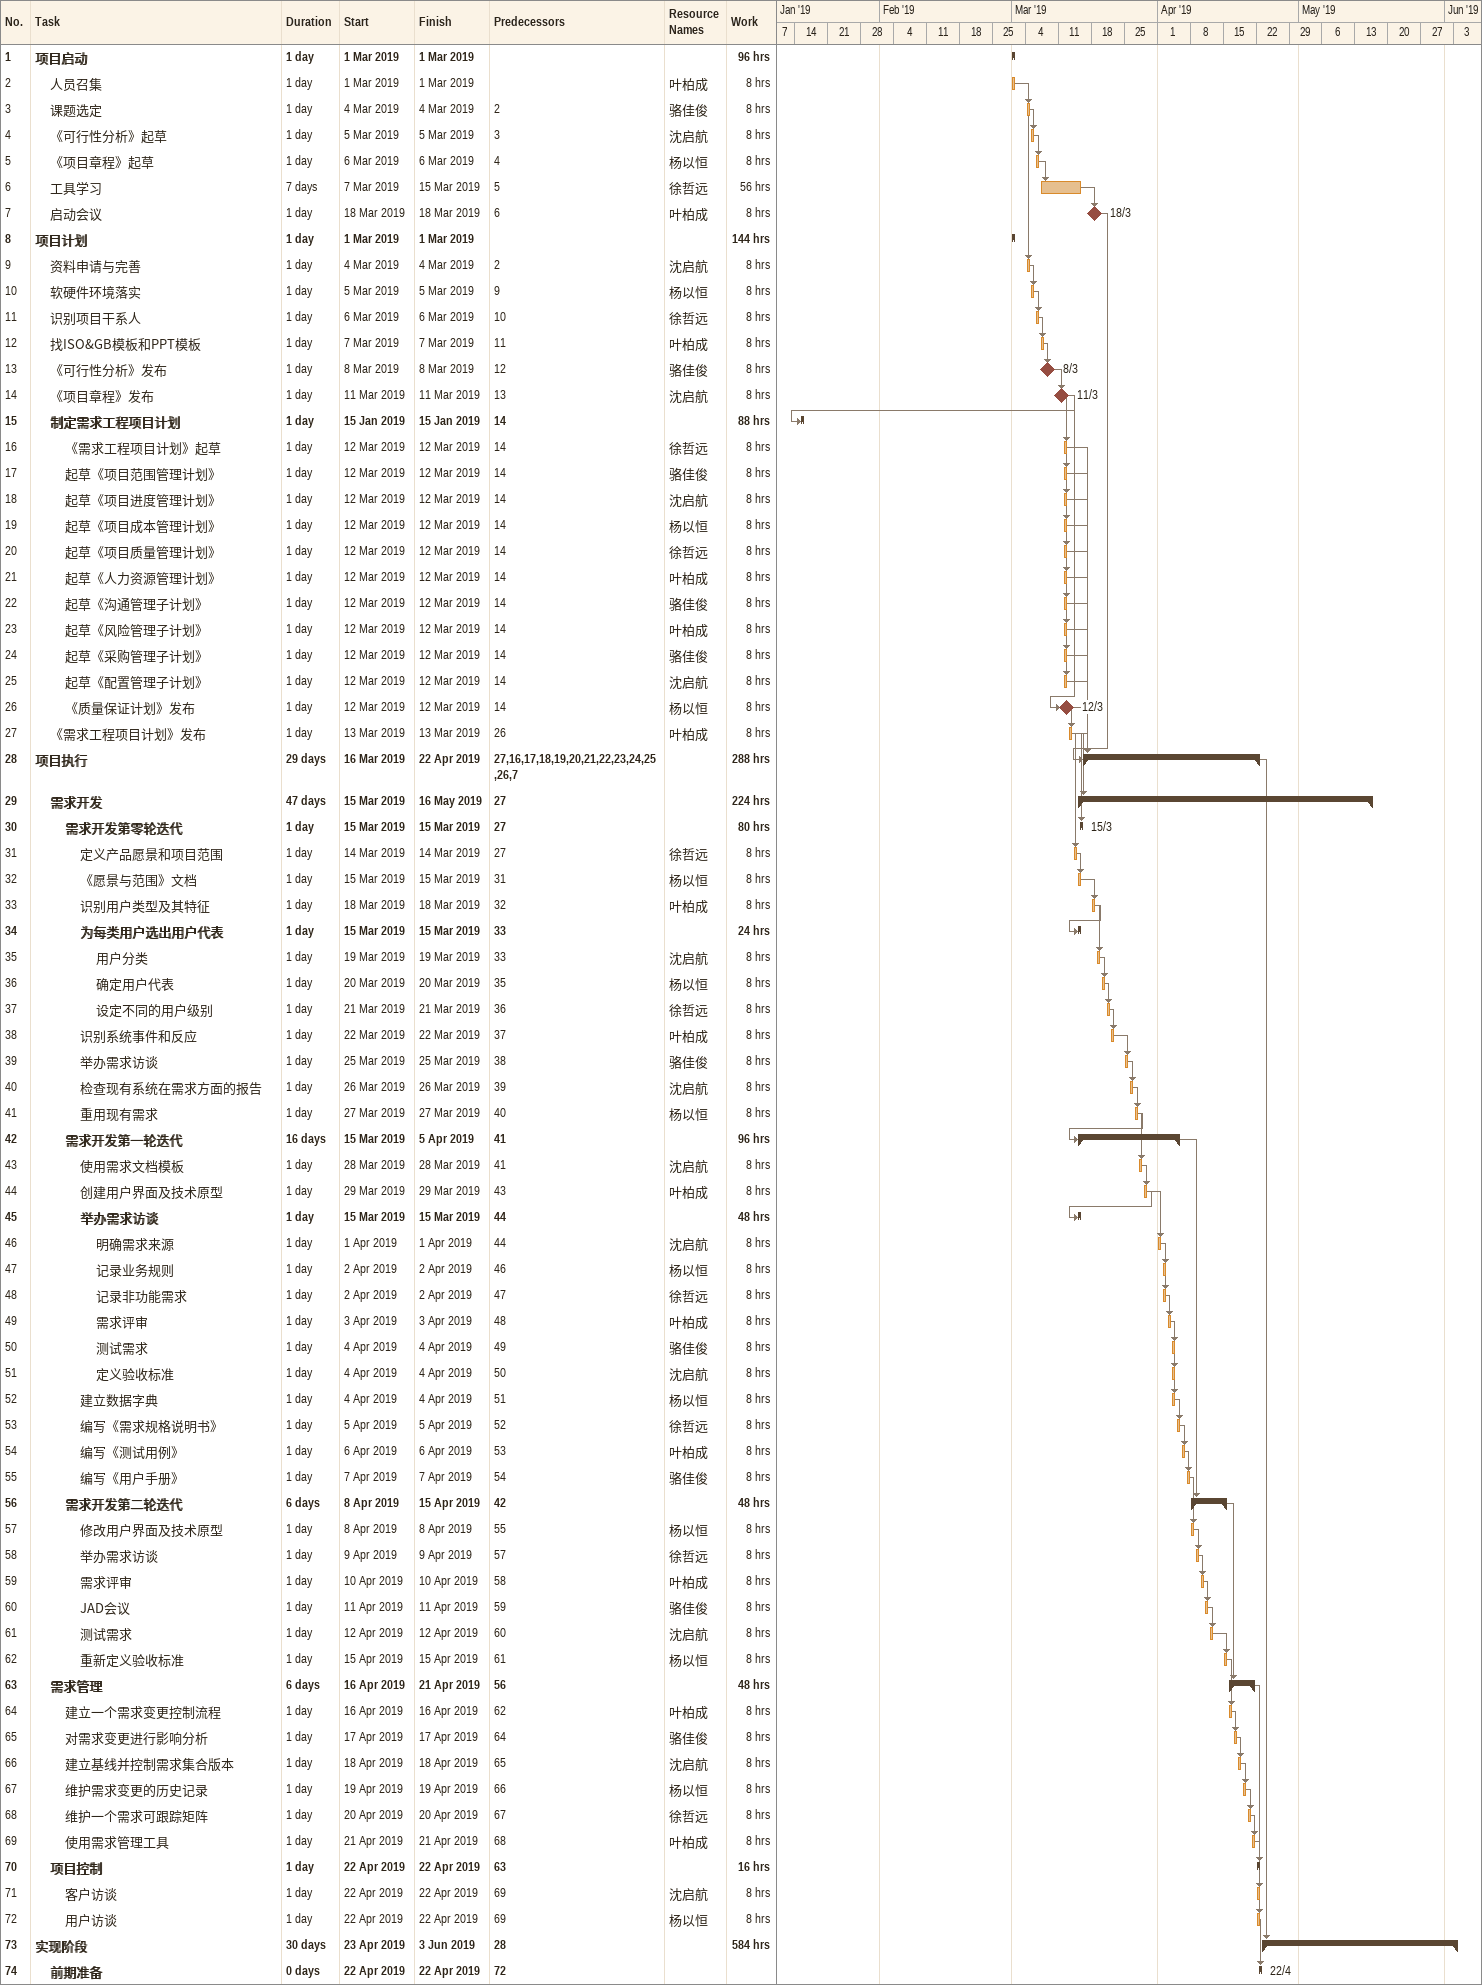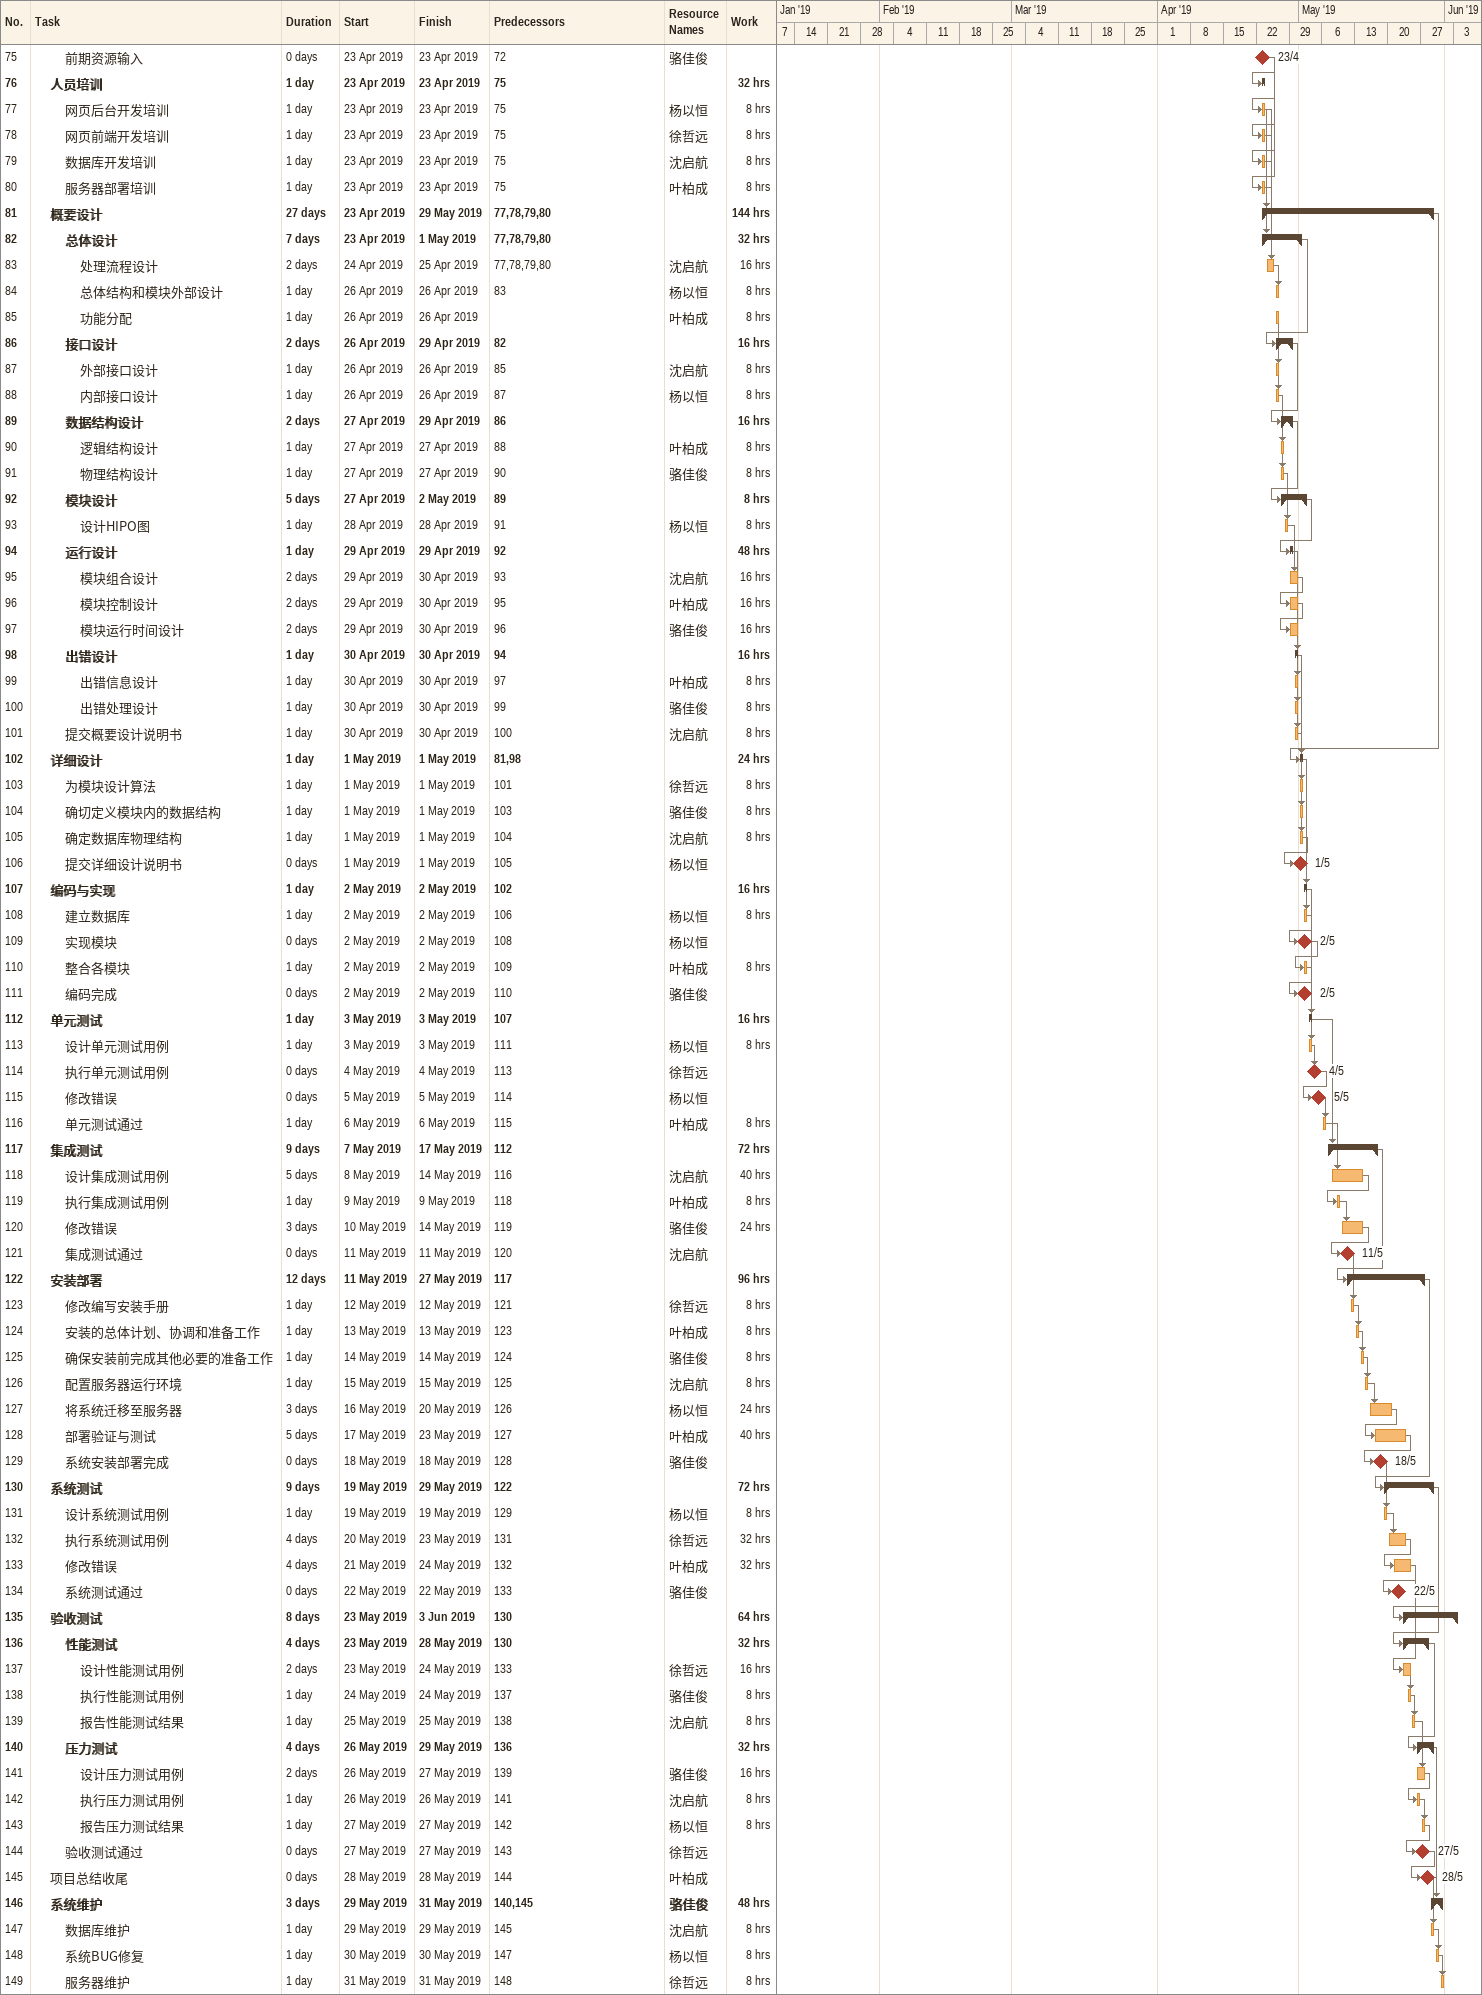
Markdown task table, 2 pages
| ID | Level | Task | Duration | Start | Finish | Predecessors | Resources | Work (h) |
|---|---|---|---|---|---|---|---|---|
| 1 | 1 | **项目启动** | 1d | 2019-03-01 | 2019-03-01 |  |  | 96 |
| 2 | 2 | 人员召集 | 1d | 2019-03-01 | 2019-03-01 |  | 叶柏成 | 8 |
| 3 | 2 | 课题选定 | 1d | 2019-03-04 | 2019-03-04 | 2 | 骆佳俊 | 8 |
| 4 | 2 | 《可行性分析》起草 | 1d | 2019-03-05 | 2019-03-05 | 3 | 沈启航 | 8 |
| 5 | 2 | 《项目章程》起草 | 1d | 2019-03-06 | 2019-03-06 | 4 | 杨以恒 | 8 |
| 6 | 2 | 工具学习 | 7d | 2019-03-07 | 2019-03-15 | 5 | 徐哲远 | 56 |
| 7 | 2 | 启动会议 | 1d | 2019-03-18 | 2019-03-18 | 6 | 叶柏成 | 8 |
| 8 | 1 | **项目计划** | 1d | 2019-03-01 | 2019-03-01 |  |  | 144 |
| 9 | 2 | 资料申请与完善 | 1d | 2019-03-04 | 2019-03-04 | 2 | 沈启航 | 8 |
| 10 | 2 | 软硬件环境落实 | 1d | 2019-03-05 | 2019-03-05 | 9 | 杨以恒 | 8 |
| 11 | 2 | 识别项目干系人 | 1d | 2019-03-06 | 2019-03-06 | 10 | 徐哲远 | 8 |
| 12 | 2 | 找ISO&GB模板和PPT模板 | 1d | 2019-03-07 | 2019-03-07 | 11 | 叶柏成 | 8 |
| 13 | 2 | 《可行性分析》发布 | 1d | 2019-03-08 | 2019-03-08 | 12 | 骆佳俊 | 8 |
| 14 | 2 | 《项目章程》发布 | 1d | 2019-03-11 | 2019-03-11 | 13 | 沈启航 | 8 |
| 15 | 2 | **制定需求工程项目计划** | 1d | 2019-01-15 | 2019-01-15 | 14 |  | 88 |
| 16 | 3 | 《需求工程项目计划》起草 | 1d | 2019-03-12 | 2019-03-12 | 14 | 徐哲远 | 8 |
| 17 | 3 | 起草《项目范围管理计划》 | 1d | 2019-03-12 | 2019-03-12 | 14 | 骆佳俊 | 8 |
| 18 | 3 | 起草《项目进度管理计划》 | 1d | 2019-03-12 | 2019-03-12 | 14 | 沈启航 | 8 |
| 19 | 3 | 起草《项目成本管理计划》 | 1d | 2019-03-12 | 2019-03-12 | 14 | 杨以恒 | 8 |
| 20 | 3 | 起草《项目质量管理计划》 | 1d | 2019-03-12 | 2019-03-12 | 14 | 徐哲远 | 8 |
| 21 | 3 | 起草《人力资源管理计划》 | 1d | 2019-03-12 | 2019-03-12 | 14 | 叶柏成 | 8 |
| 22 | 3 | 起草《沟通管理子计划》 | 1d | 2019-03-12 | 2019-03-12 | 14 | 骆佳俊 | 8 |
| 23 | 3 | 起草《风险管理子计划》 | 1d | 2019-03-12 | 2019-03-12 | 14 | 叶柏成 | 8 |
| 24 | 3 | 起草《采购管理子计划》 | 1d | 2019-03-12 | 2019-03-12 | 14 | 骆佳俊 | 8 |
| 25 | 3 | 起草《配置管理子计划》 | 1d | 2019-03-12 | 2019-03-12 | 14 | 沈启航 | 8 |
| 26 | 3 | 《质量保证计划》发布 | 1d | 2019-03-12 | 2019-03-12 | 14 | 杨以恒 | 8 |
| 27 | 2 | 《需求工程项目计划》发布 | 1d | 2019-03-13 | 2019-03-13 | 26 | 叶柏成 | 8 |
| 28 | 1 | **项目执行** | 29d | 2019-03-16 | 2019-04-22 | 27, 16, 17, 18, 19, 20, 21, 22, 23, 24, 25, 26, 7 |  | 288 |
| 29 | 2 | **需求开发** | 47d | 2019-03-15 | 2019-05-16 | 27 |  | 224 |
| 30 | 3 | **需求开发第零轮迭代** | 1d | 2019-03-15 | 2019-03-15 | 27 |  | 80 |
| 31 | 4 | 定义产品愿景和项目范围 | 1d | 2019-03-14 | 2019-03-14 | 27 | 徐哲远 | 8 |
| 32 | 4 | 《愿景与范围》文档 | 1d | 2019-03-15 | 2019-03-15 | 31 | 杨以恒 | 8 |
| 33 | 4 | 识别用户类型及其特征 | 1d | 2019-03-18 | 2019-03-18 | 32 | 叶柏成 | 8 |
| 34 | 4 | **为每类用户选出用户代表** | 1d | 2019-03-15 | 2019-03-15 | 33 |  | 24 |
| 35 | 5 | 用户分类 | 1d | 2019-03-19 | 2019-03-19 | 33 | 沈启航 | 8 |
| 36 | 5 | 确定用户代表 | 1d | 2019-03-20 | 2019-03-20 | 35 | 杨以恒 | 8 |
| 37 | 5 | 设定不同的用户级别 | 1d | 2019-03-21 | 2019-03-21 | 36 | 徐哲远 | 8 |
| 38 | 4 | 识别系统事件和反应 | 1d | 2019-03-22 | 2019-03-22 | 37 | 叶柏成 | 8 |
| 39 | 4 | 举办需求访谈 | 1d | 2019-03-25 | 2019-03-25 | 38 | 骆佳俊 | 8 |
| 40 | 4 | 检查现有系统在需求方面的报告 | 1d | 2019-03-26 | 2019-03-26 | 39 | 沈启航 | 8 |
| 41 | 4 | 重用现有需求 | 1d | 2019-03-27 | 2019-03-27 | 40 | 杨以恒 | 8 |
| 42 | 3 | **需求开发第一轮迭代** | 16d | 2019-03-15 | 2019-04-05 | 41 |  | 96 |
| 43 | 4 | 使用需求文档模板 | 1d | 2019-03-28 | 2019-03-28 | 41 | 沈启航 | 8 |
| 44 | 4 | 创建用户界面及技术原型 | 1d | 2019-03-29 | 2019-03-29 | 43 | 叶柏成 | 8 |
| 45 | 4 | **举办需求访谈** | 1d | 2019-03-15 | 2019-03-15 | 44 |  | 48 |
| 46 | 5 | 明确需求来源 | 1d | 2019-04-01 | 2019-04-01 | 44 | 沈启航 | 8 |
| 47 | 5 | 记录业务规则 | 1d | 2019-04-02 | 2019-04-02 | 46 | 杨以恒 | 8 |
| 48 | 5 | 记录非功能需求 | 1d | 2019-04-02 | 2019-04-02 | 47 | 徐哲远 | 8 |
| 49 | 5 | 需求评审 | 1d | 2019-04-03 | 2019-04-03 | 48 | 叶柏成 | 8 |
| 50 | 5 | 测试需求 | 1d | 2019-04-04 | 2019-04-04 | 49 | 骆佳俊 | 8 |
| 51 | 5 | 定义验收标准 | 1d | 2019-04-04 | 2019-04-04 | 50 | 沈启航 | 8 |
| 52 | 4 | 建立数据字典 | 1d | 2019-04-04 | 2019-04-04 | 51 | 杨以恒 | 8 |
| 53 | 4 | 编写《需求规格说明书》 | 1d | 2019-04-05 | 2019-04-05 | 52 | 徐哲远 | 8 |
| 54 | 4 | 编写《测试用例》 | 1d | 2019-04-06 | 2019-04-06 | 53 | 叶柏成 | 8 |
| 55 | 4 | 编写《用户手册》 | 1d | 2019-04-07 | 2019-04-07 | 54 | 骆佳俊 | 8 |
| 56 | 3 | **需求开发第二轮迭代** | 6d | 2019-04-08 | 2019-04-15 | 42 |  | 48 |
| 57 | 4 | 修改用户界面及技术原型 | 1d | 2019-04-08 | 2019-04-08 | 55 | 杨以恒 | 8 |
| 58 | 4 | 举办需求访谈 | 1d | 2019-04-09 | 2019-04-09 | 57 | 徐哲远 | 8 |
| 59 | 4 | 需求评审 | 1d | 2019-04-10 | 2019-04-10 | 58 | 叶柏成 | 8 |
| 60 | 4 | JAD会议 | 1d | 2019-04-11 | 2019-04-11 | 59 | 骆佳俊 | 8 |
| 61 | 4 | 测试需求 | 1d | 2019-04-12 | 2019-04-12 | 60 | 沈启航 | 8 |
| 62 | 4 | 重新定义验收标准 | 1d | 2019-04-15 | 2019-04-15 | 61 | 杨以恒 | 8 |
| 63 | 2 | **需求管理** | 6d | 2019-04-16 | 2019-04-21 | 56 |  | 48 |
| 64 | 3 | 建立一个需求变更控制流程 | 1d | 2019-04-16 | 2019-04-16 | 62 | 叶柏成 | 8 |
| 65 | 3 | 对需求变更进行影响分析 | 1d | 2019-04-17 | 2019-04-17 | 64 | 骆佳俊 | 8 |
| 66 | 3 | 建立基线并控制需求集合版本 | 1d | 2019-04-18 | 2019-04-18 | 65 | 沈启航 | 8 |
| 67 | 3 | 维护需求变更的历史记录 | 1d | 2019-04-19 | 2019-04-19 | 66 | 杨以恒 | 8 |
| 68 | 3 | 维护一个需求可跟踪矩阵 | 1d | 2019-04-20 | 2019-04-20 | 67 | 徐哲远 | 8 |
| 69 | 3 | 使用需求管理工具 | 1d | 2019-04-21 | 2019-04-21 | 68 | 叶柏成 | 8 |
| 70 | 2 | **项目控制** | 1d | 2019-04-22 | 2019-04-22 | 63 |  | 16 |
| 71 | 3 | 客户访谈 | 1d | 2019-04-22 | 2019-04-22 | 69 | 沈启航 | 8 |
| 72 | 3 | 用户访谈 | 1d | 2019-04-22 | 2019-04-22 | 69 | 杨以恒 | 8 |
| 73 | 1 | **实现阶段** | 30d | 2019-04-23 | 2019-06-03 | 28 |  | 584 |
| 74 | 2 | **前期准备** | 0d | 2019-04-22 | 2019-04-22 | 72 |  |  |
| 75 | 3 | 前期资源输入 | 0d | 2019-04-23 | 2019-04-23 | 72 | 骆佳俊 |  |
| 76 | 2 | **人员培训** | 1d | 2019-04-23 | 2019-04-23 | 75 |  | 32 |
| 77 | 3 | 网页后台开发培训 | 1d | 2019-04-23 | 2019-04-23 | 75 | 杨以恒 | 8 |
| 78 | 3 | 网页前端开发培训 | 1d | 2019-04-23 | 2019-04-23 | 75 | 徐哲远 | 8 |
| 79 | 3 | 数据库开发培训 | 1d | 2019-04-23 | 2019-04-23 | 75 | 沈启航 | 8 |
| 80 | 3 | 服务器部署培训 | 1d | 2019-04-23 | 2019-04-23 | 75 | 叶柏成 | 8 |
| 81 | 2 | **概要设计** | 27d | 2019-04-23 | 2019-05-29 | 77, 78, 79, 80 |  | 144 |
| 82 | 3 | **总体设计** | 7d | 2019-04-23 | 2019-05-01 | 77, 78, 79, 80 |  | 32 |
| 83 | 4 | 处理流程设计 | 2d | 2019-04-24 | 2019-04-25 | 77, 78, 79, 80 | 沈启航 | 16 |
| 84 | 4 | 总体结构和模块外部设计 | 1d | 2019-04-26 | 2019-04-26 | 83 | 杨以恒 | 8 |
| 85 | 4 | 功能分配 | 1d | 2019-04-26 | 2019-04-26 |  | 叶柏成 | 8 |
| 86 | 3 | **接口设计** | 2d | 2019-04-26 | 2019-04-29 | 82 |  | 16 |
| 87 | 4 | 外部接口设计 | 1d | 2019-04-26 | 2019-04-26 | 85 | 沈启航 | 8 |
| 88 | 4 | 内部接口设计 | 1d | 2019-04-26 | 2019-04-26 | 87 | 杨以恒 | 8 |
| 89 | 3 | **数据结构设计** | 2d | 2019-04-27 | 2019-04-29 | 86 |  | 16 |
| 90 | 4 | 逻辑结构设计 | 1d | 2019-04-27 | 2019-04-27 | 88 | 叶柏成 | 8 |
| 91 | 4 | 物理结构设计 | 1d | 2019-04-27 | 2019-04-27 | 90 | 骆佳俊 | 8 |
| 92 | 3 | **模块设计** | 5d | 2019-04-27 | 2019-05-02 | 89 |  | 8 |
| 93 | 4 | 设计HIPO图 | 1d | 2019-04-28 | 2019-04-28 | 91 | 杨以恒 | 8 |
| 94 | 3 | **运行设计** | 1d | 2019-04-29 | 2019-04-29 | 92 |  | 48 |
| 95 | 4 | 模块组合设计 | 2d | 2019-04-29 | 2019-04-30 | 93 | 沈启航 | 16 |
| 96 | 4 | 模块控制设计 | 2d | 2019-04-29 | 2019-04-30 | 95 | 叶柏成 | 16 |
| 97 | 4 | 模块运行时间设计 | 2d | 2019-04-29 | 2019-04-30 | 96 | 骆佳俊 | 16 |
| 98 | 3 | **出错设计** | 1d | 2019-04-30 | 2019-04-30 | 94 |  | 16 |
| 99 | 4 | 出错信息设计 | 1d | 2019-04-30 | 2019-04-30 | 97 | 叶柏成 | 8 |
| 100 | 4 | 出错处理设计 | 1d | 2019-04-30 | 2019-04-30 | 99 | 骆佳俊 | 8 |
| 101 | 3 | 提交概要设计说明书 | 1d | 2019-04-30 | 2019-04-30 | 100 | 沈启航 | 8 |
| 102 | 2 | **详细设计** | 1d | 2019-05-01 | 2019-05-01 | 81, 98 |  | 24 |
| 103 | 3 | 为模块设计算法 | 1d | 2019-05-01 | 2019-05-01 | 101 | 徐哲远 | 8 |
| 104 | 3 | 确切定义模块内的数据结构 | 1d | 2019-05-01 | 2019-05-01 | 103 | 骆佳俊 | 8 |
| 105 | 3 | 确定数据库物理结构 | 1d | 2019-05-01 | 2019-05-01 | 104 | 沈启航 | 8 |
| 106 | 3 | 提交详细设计说明书 | 0d | 2019-05-01 | 2019-05-01 | 105 | 杨以恒 |  |
| 107 | 2 | **编码与实现** | 1d | 2019-05-02 | 2019-05-02 | 102 |  | 16 |
| 108 | 3 | 建立数据库 | 1d | 2019-05-02 | 2019-05-02 | 106 | 杨以恒 | 8 |
| 109 | 3 | 实现模块 | 0d | 2019-05-02 | 2019-05-02 | 108 | 杨以恒 |  |
| 110 | 3 | 整合各模块 | 1d | 2019-05-02 | 2019-05-02 | 109 | 叶柏成 | 8 |
| 111 | 3 | 编码完成 | 0d | 2019-05-02 | 2019-05-02 | 110 | 骆佳俊 |  |
| 112 | 2 | **单元测试** | 1d | 2019-05-03 | 2019-05-03 | 107 |  | 16 |
| 113 | 3 | 设计单元测试用例 | 1d | 2019-05-03 | 2019-05-03 | 111 | 杨以恒 | 8 |
| 114 | 3 | 执行单元测试用例 | 0d | 2019-05-04 | 2019-05-04 | 113 | 徐哲远 |  |
| 115 | 3 | 修改错误 | 0d | 2019-05-05 | 2019-05-05 | 114 | 杨以恒 |  |
| 116 | 3 | 单元测试通过 | 1d | 2019-05-06 | 2019-05-06 | 115 | 叶柏成 | 8 |
| 117 | 2 | **集成测试** | 9d | 2019-05-07 | 2019-05-17 | 112 |  | 72 |
| 118 | 3 | 设计集成测试用例 | 5d | 2019-05-08 | 2019-05-14 | 116 | 沈启航 | 40 |
| 119 | 3 | 执行集成测试用例 | 1d | 2019-05-09 | 2019-05-09 | 118 | 叶柏成 | 8 |
| 120 | 3 | 修改错误 | 3d | 2019-05-10 | 2019-05-14 | 119 | 骆佳俊 | 24 |
| 121 | 3 | 集成测试通过 | 0d | 2019-05-11 | 2019-05-11 | 120 | 沈启航 |  |
| 122 | 2 | **安装部署** | 12d | 2019-05-11 | 2019-05-27 | 117 |  | 96 |
| 123 | 3 | 修改编写安装手册 | 1d | 2019-05-12 | 2019-05-12 | 121 | 徐哲远 | 8 |
| 124 | 3 | 安装的总体计划、协调和准备工作 | 1d | 2019-05-13 | 2019-05-13 | 123 | 叶柏成 | 8 |
| 125 | 3 | 确保安装前完成其他必要的准备工作 | 1d | 2019-05-14 | 2019-05-14 | 124 | 骆佳俊 | 8 |
| 126 | 3 | 配置服务器运行环境 | 1d | 2019-05-15 | 2019-05-15 | 125 | 沈启航 | 8 |
| 127 | 3 | 将系统迁移至服务器 | 3d | 2019-05-16 | 2019-05-20 | 126 | 杨以恒 | 24 |
| 128 | 3 | 部署验证与测试 | 5d | 2019-05-17 | 2019-05-23 | 127 | 叶柏成 | 40 |
| 129 | 3 | 系统安装部署完成 | 0d | 2019-05-18 | 2019-05-18 | 128 | 骆佳俊 |  |
| 130 | 2 | **系统测试** | 9d | 2019-05-19 | 2019-05-29 | 122 |  | 72 |
| 131 | 3 | 设计系统测试用例 | 1d | 2019-05-19 | 2019-05-19 | 129 | 杨以恒 | 8 |
| 132 | 3 | 执行系统测试用例 | 4d | 2019-05-20 | 2019-05-23 | 131 | 徐哲远 | 32 |
| 133 | 3 | 修改错误 | 4d | 2019-05-21 | 2019-05-24 | 132 | 叶柏成 | 32 |
| 134 | 3 | 系统测试通过 | 0d | 2019-05-22 | 2019-05-22 | 133 | 骆佳俊 |  |
| 135 | 2 | **验收测试** | 8d | 2019-05-23 | 2019-06-03 | 130 |  | 64 |
| 136 | 3 | **性能测试** | 4d | 2019-05-23 | 2019-05-28 | 130 |  | 32 |
| 137 | 4 | 设计性能测试用例 | 2d | 2019-05-23 | 2019-05-24 | 133 | 徐哲远 | 16 |
| 138 | 4 | 执行性能测试用例 | 1d | 2019-05-24 | 2019-05-24 | 137 | 骆佳俊 | 8 |
| 139 | 4 | 报告性能测试结果 | 1d | 2019-05-25 | 2019-05-25 | 138 | 沈启航 | 8 |
| 140 | 3 | **压力测试** | 4d | 2019-05-26 | 2019-05-29 | 136 |  | 32 |
| 141 | 4 | 设计压力测试用例 | 2d | 2019-05-26 | 2019-05-27 | 139 | 骆佳俊 | 16 |
| 142 | 4 | 执行压力测试用例 | 1d | 2019-05-26 | 2019-05-26 | 141 | 沈启航 | 8 |
| 143 | 4 | 报告压力测试结果 | 1d | 2019-05-27 | 2019-05-27 | 142 | 杨以恒 | 8 |
| 144 | 3 | 验收测试通过 | 0d | 2019-05-27 | 2019-05-27 | 143 | 徐哲远 |  |
| 145 | 2 | 项目总结收尾 | 0d | 2019-05-28 | 2019-05-28 | 144 | 叶柏成 |  |
| 146 | 2 | **系统维护** | 3d | 2019-05-29 | 2019-05-31 | 140, 145 | 骆佳俊 | 48 |
| 147 | 3 | 数据库维护 | 1d | 2019-05-29 | 2019-05-29 | 145 | 沈启航 | 8 |
| 148 | 3 | 系统BUG修复 | 1d | 2019-05-30 | 2019-05-30 | 147 | 杨以恒 | 8 |
| 149 | 3 | 服务器维护 | 1d | 2019-05-31 | 2019-05-31 | 148 | 徐哲远 | 8 |
